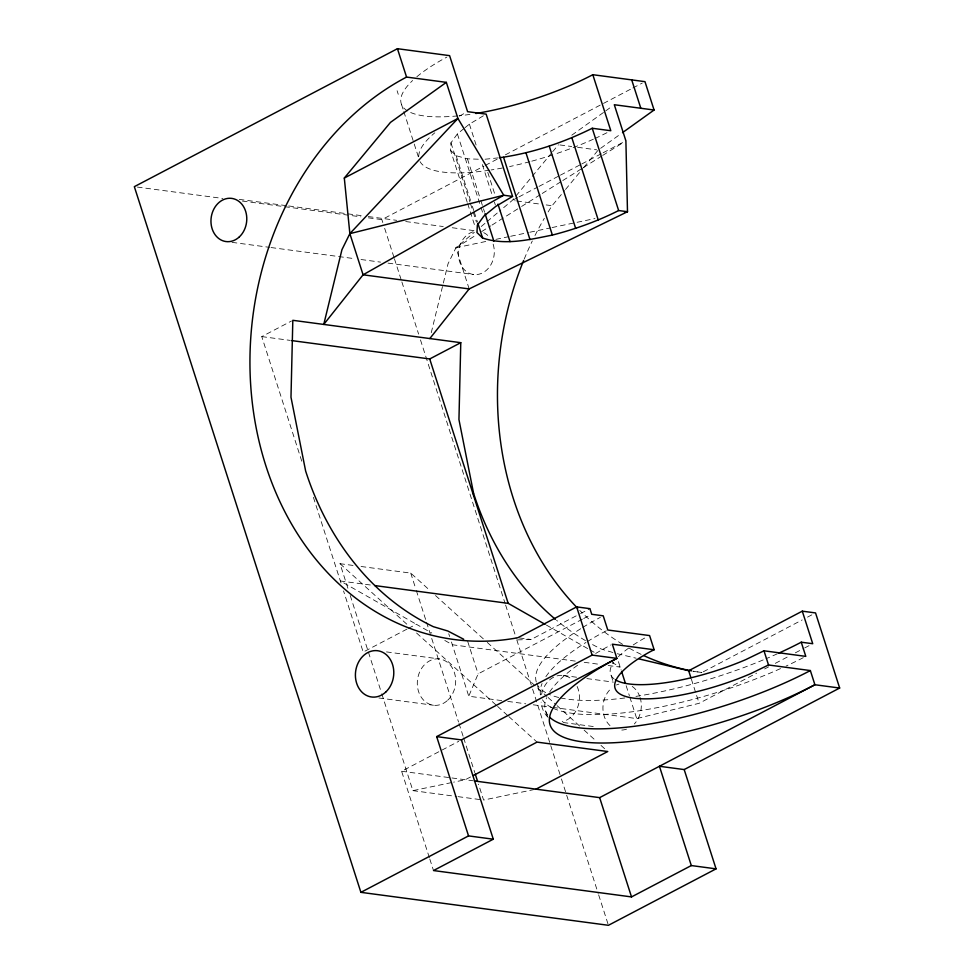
<?xml version="1.0" encoding="UTF-8"?>
<svg xmlns="http://www.w3.org/2000/svg" width="974" height="974" viewBox="0 0 974 974"><rect width="100%" height="100%" fill="white"/><g stroke="black" fill="none" stroke-linecap="round" stroke-linejoin="round"><path stroke-width="0.73" stroke-dasharray="4.87 3.65" d="M467.216 202.227L450.536 150.264L450.95 142.825L457.39 133.901L463.928 128.568M431.263 332.694L448.028 263.796L455.942 247.761L474.338 232.299M501.756 700.61L468.762 696.215L478.124 673.874L582.379 619.196M551.71 152.869L512.275 200.413L499.625 211.041M552.66 151.713L558.431 144.749M548.131 211.942A295.512 242.112 -82.4 0 1 552.063 205.709L564.555 190.636M565.517 189.48L582.829 168.599M583.791 167.443L598.219 150.045L621.29 133.511M481.241 226.504L485.831 222.632M486.988 221.67L498.481 212.003M465.024 127.679L469.395 124.124L483.579 115.675M571.799 135.179L604.586 111.693M605.791 110.817L611.867 106.47M469.164 288.925L455.942 247.761L476.542 234.795M481.692 231.556L490.701 225.895M491.992 225.079L520.311 207.255M521.601 206.451L540.911 194.301M542.201 193.485L561.511 181.334M562.802 180.531L582.111 168.38M583.402 167.565L601.433 156.23M602.711 155.414L623.311 142.46M368.367 217.835L381.869 219.625L483.883 166.128M485.222 165.422L497.312 159.091M505.36 154.866L631.542 88.695M632.893 87.989L642.28 83.058M517.62 197.612L512.275 200.413L515.222 200.802M518.959 196.906L537.672 187.093M539.012 186.399L559.064 175.88M560.391 175.174L580.443 164.667M581.782 163.961L601.835 153.454M603.162 152.748L625.892 140.84M301.77 461.201L261.762 336.602L291.518 320.994M406.998 629.107L363.192 652.081L343.554 590.95M408.325 628.413L416.3 624.237L431.762 633.027M517.511 639.881L531.11 639.492L579.226 614.265M580.565 613.559L589.927 608.653M583.718 618.502L590.39 614.996M429.339 857.607L401.617 771.262L458.754 741.299M470.588 776.948L465.268 779.736L453.628 782.159M703.265 671.804L802.174 619.939M807.519 617.126L814.203 613.62M552.745 707.404L636.728 718.581L699.125 703.301L756.603 673.156M764.614 668.955L768.632 666.849M775.316 663.343L788.672 656.33M795.356 652.836L803.38 648.623M804.719 647.929L810.064 645.117M455.942 247.761L488.473 240.919M495.876 239.373L509.183 236.572M510.656 236.268L528.407 232.53M529.88 232.226L550.59 227.867M552.063 227.563L594.956 218.553M381.784 693.792L412.879 790.644L452.167 782.463M534.531 789.451L483.603 800.056L478.49 784.155M485.04 159.237L497.872 157.91M450.536 150.264L456.161 155.73L467.447 158.835L479.208 159.237M559.904 144.943L571.701 146.514M577.594 147.305L596.745 149.85M516.695 200.997L540.266 204.138M546.158 204.93L552.063 205.709M239.214 199.378L287.22 205.77M288.718 205.964L362.231 215.753M368.233 216.557L396.735 220.343M405.732 221.548L443.243 226.54M452.24 227.733L477.747 231.13M137.346 187.069L222.851 198.453M242.356 201.058L360.867 216.837M232.019 242.356L269.518 247.347M271.028 247.542L355.035 258.731M361.025 259.522L380.53 262.128M388.029 263.126L473.547 274.51M261.762 336.602L290.252 340.389M347.901 588.259L340.011 563.69L353.55 565.492M361.074 566.491L410.736 573.102L429.875 590.439M370.327 584.984L340.364 580.991L416.3 624.237M519.325 637.933L531.11 639.492M693.086 671.329L701.925 672.498A295.512 242.112 -82.4 0 1 693.038 671.135M575.244 661.102L452.374 644.751L442.062 638.883M584.23 662.308L600.714 664.499M608.202 665.498L620.194 667.093L612.281 662.588M386.495 651.91L439.53 658.972M563.301 675.457L576.559 677.222M586.872 678.586L613.389 682.117M507.758 701.414L525.753 703.8M533.253 704.799L551.247 707.197M378.91 697.981L433.43 705.237M563.082 722.501L595.491 726.811M401.617 771.262L450.463 777.763M451.948 777.958L472.792 780.734M412.879 790.644L456.514 796.452M458.024 796.647L482.093 799.849M617.248 653.712L636.192 658.229M612.902 652.507L601.335 649.061A295.512 242.112 -82.4 0 1 590.719 643.583M546.402 625.089L588.564 649.086M589.879 649.841L596.478 653.591M435.5 595.54L486.16 641.416M487.28 642.438L546.95 696.471M548.082 697.494L555.959 704.628M557.079 705.651L579.603 726.032M584.108 730.11L596.49 741.336M600.995 745.402L606.619 750.504M340.011 563.69L408.69 625.88M416.568 633.015L496.497 705.407M497.617 706.43L507.758 715.598M508.878 716.62L537.027 742.115M448.734 633.757L449.647 636.509M451.461 642L468.762 696.215M691.394 679.231L699.125 703.301M487.779 172.374L495.194 195.457M469.395 124.124L476.347 145.771M482.361 164.533L492.564 196.285M494.415 202.068L495.34 204.954M467.447 158.835L480.413 199.244M480.876 200.693L484.589 212.235M457.39 133.901L480.559 206.074M481.022 207.511L483.335 214.73M456.161 155.73L470.527 200.474M472.378 206.245L473.766 210.567M474.228 212.015L477.479 222.121M618.429 661.602L621.108 669.954M626.16 685.684L629.374 695.692M629.837 697.128L636.728 718.581M450.95 142.825L469.955 201.995M470.418 203.444L472.731 210.652M473.194 212.101L476.444 222.206M467.678 203.663L474.63 225.311M611.27 675.761L613.547 682.859M397.1 90.74L398.244 94.295M401.519 104.401L403.358 110.147M403.82 111.584L418.577 157.557M537.636 686.086L540.375 694.596M545.842 711.617L547.656 717.29M381.869 219.625L382.794 222.522M384.657 228.318L393.959 257.306M394.421 258.755L401.41 280.488M401.872 281.936L418.613 334.094M420.476 339.902L505.153 603.612M505.616 605.061L516.317 638.396M516.78 639.845L532.133 687.656M532.595 689.105L550.273 744.173M550.748 745.621L560.975 777.495M561.45 778.944L598.194 893.426M598.657 894.875L608.433 925.3M467.666 641.318L478.124 673.874M410.736 573.102L415.837 589.002M416.3 590.451L426.052 620.803M426.515 622.252L458.535 722.002M458.998 723.439L463.174 736.454M463.636 737.902L474.776 772.589M350.226 595.491L381.321 692.344M429.802 859.044L433.503 870.549M313.397 497.312L341.277 583.84M641.123 654.358A295.512 242.112 -82.4 0 1 627.865 647.406M622.642 644.338A295.512 242.112 -82.4 0 1 579.749 610.406M524.231 259.06A295.512 242.112 -82.4 0 1 532.303 240.98M534.982 235.538A295.512 242.112 -82.4 0 1 544.32 218.334M585.459 640.6A295.512 242.112 -82.4 0 1 556.617 620.316M483.725 232.664A21.769 17.836 -82.4 0 1 489.423 237.206M493.136 244.145A21.769 17.836 -82.4 0 1 481.29 273.463A21.769 17.836 -82.4 0 1 458.791 258.122A21.769 17.836 -82.4 0 1 474.569 231.471M632.199 686.402A23.327 19.115 -82.4 0 1 639.577 696.045M640.064 697.408A23.327 19.115 -82.4 0 1 634.354 723.95M626.55 729.149A23.327 19.115 -82.4 0 1 619.074 729.952M610.004 725.606A23.327 19.115 -82.4 0 1 610.881 688.703M616.469 684.978A23.327 19.115 -82.4 0 1 618.928 684.113M777.374 653.785A174.2 50.064 -17.8 0 1 766.063 658.716M763.202 659.922A174.2 50.064 -17.8 0 1 635.742 696.422M624.772 697.981A174.2 50.064 -17.8 0 1 560.184 697.834M558.686 697.481A174.2 50.064 -17.8 0 1 548.301 693.963M545.696 692.624A174.2 50.064 -17.8 0 1 536.735 683.249M536.297 682.019A174.2 50.064 -17.8 0 1 581.441 628.242M582.708 627.451A174.2 50.064 -17.8 0 1 600.349 617.346M547.814 715.086A174.2 50.064 -17.8 0 1 546.621 697.725M549.64 692.051A174.2 50.064 -17.8 0 1 578.252 664.767M595.698 653.469A174.2 50.064 -17.8 0 1 610.893 644.958M803.294 657.669A174.2 50.064 -17.8 0 1 786.091 666.07M780.539 668.59A174.2 50.064 -17.8 0 1 552.855 708.147M551.783 707.623A174.2 50.064 -17.8 0 1 542.481 699.782M540.533 694.937A174.2 50.064 -17.8 0 1 542.068 683.541M545.866 676.686A174.2 50.064 -17.8 0 1 585.995 642.426M587.261 641.635A174.2 50.064 -17.8 0 1 606.339 630.762M614.034 678.841A101.101 29.05 -17.8 0 1 613.657 662.259M618.38 656.72A101.101 29.05 -17.8 0 1 628.729 648.063M633.197 644.983A101.101 29.05 -17.8 0 1 646.152 637.24M606.972 132.708A125.987 36.208 -17.8 0 1 594.749 138.576M593.336 139.209A125.987 36.208 -17.8 0 1 554.182 154.391M552.769 154.866A125.987 36.208 -17.8 0 1 531.28 161.294M529.844 161.684A125.987 36.208 -17.8 0 1 509.585 166.554M502.328 168.015A125.987 36.208 -17.8 0 1 491.103 169.963M489.52 170.207A125.987 36.208 -17.8 0 1 420.086 161.66M418.735 156.424A125.987 36.208 -17.8 0 1 434.818 132.793M459.436 116.125A125.987 36.208 -17.8 0 1 464.829 113.142M469.955 114.408A125.987 36.208 -17.8 0 1 459.119 115.76M457.61 115.906A125.987 36.208 -17.8 0 1 409.104 111.779M407.546 110.914A125.987 36.208 -17.8 0 1 412.623 80.501M416.835 76.763A125.987 36.208 -17.8 0 1 446.835 57.113M541.532 694.584A23.327 19.115 -82.4 0 1 572.359 679.791M577.132 686.475A23.327 19.115 -82.4 0 1 562.193 721.564M548.119 717.363A23.327 19.115 -82.4 0 1 541.142 702.157M447.723 700.221A23.327 19.115 -82.4 0 0 444.339 660.409A23.327 19.115 -82.4 0 0 417.383 685.684A23.327 19.115 -82.4 0 0 447.723 700.221"/><path stroke-width="1.46" d="M463.697 639.248L447.821 631.006L433.369 626.696A295.512 242.112 -82.4 0 1 305.641 471.026L290.983 397.209L292.821 320.312L460.775 342.678L458.949 419.575L473.595 493.392A295.512 242.112 -82.4 0 0 555.423 619.318M397.441 48.7L406.56 77.068L446.336 82.364L457.926 118.475L349.861 233.638L341.947 249.673L323.758 324.427L363.083 274.802L503.728 195.238L512.567 196.419L486.16 114.141L467.593 111.669L449.598 55.64L397.441 48.7L134.339 186.667L360.904 892.342L608.433 925.3L716.06 868.857L684.186 769.57L659.435 766.27L691.309 865.557L716.06 868.857M429.838 338.55L469.164 288.925L627.487 211.711L625.892 140.84L614.302 104.729L654.078 110.025L644.971 81.658L592.813 74.706A125.987 36.208 -17.8 0 1 475.86 113.495M469.164 288.925L363.083 274.802L349.861 233.638L344.309 178.047L390.477 122.383L446.336 82.364M622.508 132.647L654.078 110.025M512.567 196.419L495.803 206.391L483.798 216.179L477.37 225.091L476.943 232.53L482.568 237.997C505.262 245.728 529.661 239.555 552.38 235.075C575.244 229.194 597.561 221.22 618.648 210.542L627.487 211.711L624.529 212.332M344.309 178.047L457.926 118.475L503.728 195.238L349.861 233.638M291.75 340.596L429.717 358.956L460.775 342.678M472.987 493.708L473.595 493.392M639.114 658.923L688.667 670.733L802.284 611.161L815.542 612.926L839.661 688.034L814.909 684.746L810.356 670.562L768.535 664.986L750.43 673.752A101.101 29.05 -17.8 0 1 628.79 697.299A101.101 29.05 -17.8 0 1 650.705 651.423L654.151 649.755L649.585 635.572L607.776 630.008L603.223 615.824L591.729 614.29L589.927 608.653L576.657 606.887L517.851 637.726A295.512 242.112 -82.4 0 1 256.503 429.534A295.512 242.112 -82.4 0 1 406.56 77.068M436.669 736.612L461.42 739.911L493.294 839.198L468.543 835.899L436.669 736.612L592.131 655.088L616.883 658.375A174.2 50.064 -17.8 0 0 581.953 741.798A174.2 50.064 -17.8 0 0 814.909 684.746L599.643 797.633L474.301 780.941M461.42 739.911L616.883 658.375L612.329 644.191L654.151 649.755M473.242 775.56L537.027 742.115L607.739 751.526L535.992 789.159M360.904 892.342L468.543 835.899M493.294 839.198L433.503 870.549L631.517 896.92L691.309 865.557M684.186 769.57L839.661 688.034M778.774 653.152A174.2 50.064 -17.8 0 0 801.249 642.195L805.802 656.379L763.981 650.802L745.877 659.568A101.101 29.05 -17.8 0 1 615.312 679.73M499.297 157.764C531.646 153.295 563.045 142.801 592.241 128.264L610.808 130.735L592.813 74.706M801.249 642.195L812.73 643.717L802.284 611.161M374.832 585.581L508.184 603.344L545.075 624.346M631.712 79.892L640.819 108.26M763.981 650.802L768.535 664.986M592.241 128.264L618.648 210.542M571.86 137.772L598.267 220.039M549.251 146.137L575.671 228.403M525.96 152.808L552.38 235.075M688.667 670.733L690.943 677.819M503.57 157.325L529.99 239.592M497.982 204.126L510.023 241.649M485.052 213.683L493.855 241.102M477.942 223.557L482.568 237.997M621.57 671.378L625.247 682.823M576.657 606.887L592.131 655.088M599.643 797.633L631.517 896.92M429.717 358.956L508.184 603.344M475.239 774.038L477.564 781.258M691.564 670.855A295.512 242.112 -82.4 0 1 643.863 655.648M577.692 608.312A295.512 242.112 -82.4 0 1 523.647 260.46M810.356 670.562A174.2 50.064 -17.8 0 1 549.701 717.229M239.361 236.877A21.769 17.836 -82.4 0 0 236.195 199.719A21.769 17.836 -82.4 0 0 211.041 223.302A21.769 17.836 -82.4 0 0 239.361 236.877M385.838 691.978A23.327 19.115 -82.4 0 0 382.453 652.166A23.327 19.115 -82.4 0 0 355.498 677.441A23.327 19.115 -82.4 0 0 385.838 691.978"/></g></svg>
